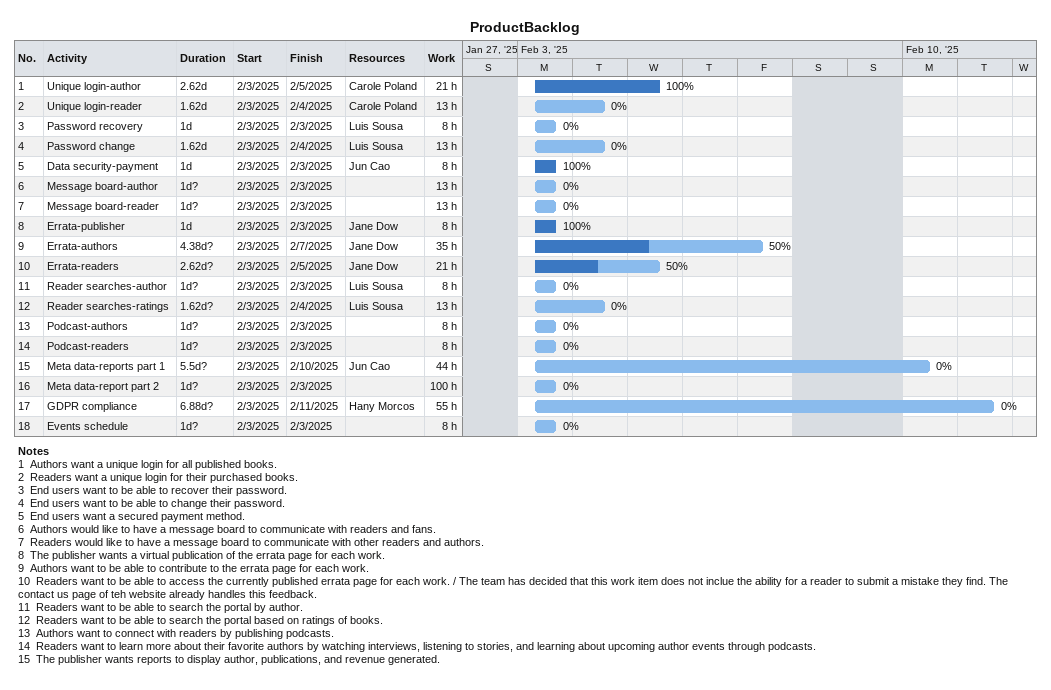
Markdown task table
ProductBacklog

| ID | Task | Duration | Start | Finish | Resources | % complete | Work (h) |
|---|---|---|---|---|---|---|---|
| 1 | Unique login-author | 2.62d | 2025-02-03 | 2025-02-05 | Carole Poland | 100 | 21 |
| 2 | Unique login-reader | 1.62d | 2025-02-03 | 2025-02-04 | Carole Poland | 0 | 13 |
| 3 | Password recovery | 1d | 2025-02-03 | 2025-02-03 | Luis Sousa | 0 | 8 |
| 4 | Password change | 1.62d | 2025-02-03 | 2025-02-04 | Luis Sousa | 0 | 13 |
| 5 | Data security-payment | 1d | 2025-02-03 | 2025-02-03 | Jun Cao | 100 | 8 |
| 6 | Message board-author | 1d? | 2025-02-03 | 2025-02-03 |  | 0 | 13 |
| 7 | Message board-reader | 1d? | 2025-02-03 | 2025-02-03 |  | 0 | 13 |
| 8 | Errata-publisher | 1d | 2025-02-03 | 2025-02-03 | Jane Dow | 100 | 8 |
| 9 | Errata-authors | 4.38d? | 2025-02-03 | 2025-02-07 | Jane Dow | 50 | 35 |
| 10 | Errata-readers | 2.62d? | 2025-02-03 | 2025-02-05 | Jane Dow | 50 | 21 |
| 11 | Reader searches-author | 1d? | 2025-02-03 | 2025-02-03 | Luis Sousa | 0 | 8 |
| 12 | Reader searches-ratings | 1.62d? | 2025-02-03 | 2025-02-04 | Luis Sousa | 0 | 13 |
| 13 | Podcast-authors | 1d? | 2025-02-03 | 2025-02-03 |  | 0 | 8 |
| 14 | Podcast-readers | 1d? | 2025-02-03 | 2025-02-03 |  | 0 | 8 |
| 15 | Meta data-reports part 1 | 5.5d? | 2025-02-03 | 2025-02-10 | Jun Cao | 0 | 44 |
| 16 | Meta data-report part 2 | 1d? | 2025-02-03 | 2025-02-03 |  | 0 | 100 |
| 17 | GDPR compliance | 6.88d? | 2025-02-03 | 2025-02-11 | Hany Morcos | 0 | 55 |
| 18 | Events schedule | 1d? | 2025-02-03 | 2025-02-03 |  | 0 | 8 |

Notes
- 1: Authors want a unique login for all published books.
- 2: Readers want a unique login for their purchased books.
- 3: End users want to be able to recover their password.
- 4: End users want to be able to change their password.
- 5: End users want a secured payment method.
- 6: Authors would like to have a message board to communicate with readers and fans.
- 7: Readers would like to have a message board to communicate with other readers and authors.
- 8: The publisher wants a virtual publication of the errata page for each work.
- 9: Authors want to be able to contribute to the errata page for each work.
- 10: Readers want to be able to access the currently published errata page for each work. / The team has decided that this work item does not inclue the ability for a reader to submit a mistake they find. The contact us page of teh website already handles this feedback.
- 11: Readers want to be able to search the portal by author.
- 12: Readers want to be able to search the portal based on ratings of books.
- 13: Authors want to connect with readers by publishing podcasts.
- 14: Readers want to learn more about their favorite authors by watching interviews, listening to stories, and learning about upcoming author events through podcasts.
- 15: The publisher wants reports to display author, publications, and revenue generated.
